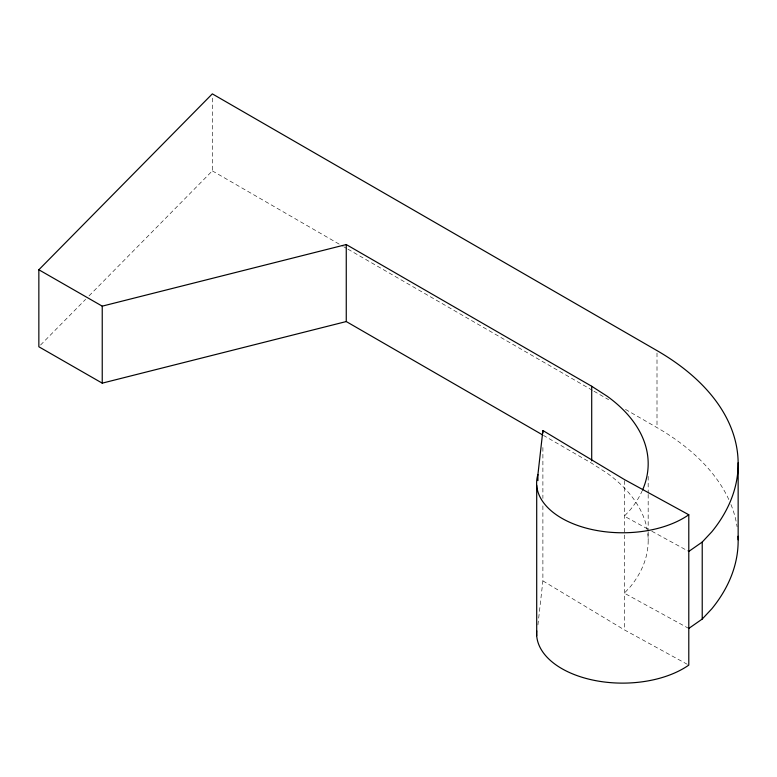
<?xml version="1.0" encoding="UTF-8"?>
<svg xmlns="http://www.w3.org/2000/svg" width="777" height="777" viewBox="0 0 777 777"><rect width="100%" height="100%" fill="white"/><g stroke="black" fill="none" stroke-linecap="round" stroke-linejoin="round"><path stroke-width="0.58" stroke-dasharray="3.88 2.91" d="M537.917 624.902L542.89 580.885L542.89 504.496M40.55 345.037L85.616 299.339M89.025 295.891L212.325 170.872L212.325 96.28M647.571 528.894L624.329 516.171L630.37 509.712A187.102 108.022 0 0 0 642.006 491.239M651.796 531.206L688.791 551.437M688.791 628.438L624.329 593.172L630.37 586.713A187.102 108.022 0 0 0 607.264 473.3L591.705 463.257L543.453 435.402M542.89 580.885L624.329 629.846L687.732 664.539M212.325 170.872L342.676 246.134M343.725 246.736L346.882 248.562M347.931 249.164L592.87 390.578M593.919 391.19L608.644 399.689M625.466 409.401L657.002 427.603A277.078 159.975 0 0 1 729.098 500.165M657.002 353.011L657.002 427.603M648.173 476.34L648.173 493.181M648.173 494.386L648.173 530.477M648.173 531.682L648.173 540.102M624.329 480.681L624.329 629.846M542.89 447.503L542.89 498.426M730.953 504.487A277.078 159.975 0 0 1 737.091 526.748"/><path stroke-width="1.17" d="M537.917 480.613L537.917 474.553L542.89 430.526L624.329 479.496L688.791 514.762L688.791 665.112A85.926 49.611 0 0 1 591.336 679.739A85.926 49.611 0 0 1 536.732 630.895M688.791 551.437L702.223 542.055L711.79 531.827A277.078 159.975 0 0 0 657.002 350.612L212.325 93.871L38.85 269.765L38.85 346.765L102.234 383.148L346.26 321.552L542.404 434.799M688.791 628.438L702.223 619.055L711.79 608.828A277.078 159.975 0 0 0 738.043 536.247M38.85 269.765L102.234 306.148L346.26 244.551L591.705 386.266L607.264 396.299A187.102 108.022 0 0 1 642.482 490.17M738.15 462.81L738.15 539.801M702.223 542.055L702.223 619.055M591.705 386.266L591.705 460.858M542.89 430.526L542.89 432.954M536.703 485.363L536.703 635.712M346.26 244.551L346.26 321.552M102.234 306.148L102.234 383.148M688.791 514.762A85.926 49.611 0 0 1 586.528 528.205A85.926 49.611 0 0 1 537.917 474.553"/></g></svg>
